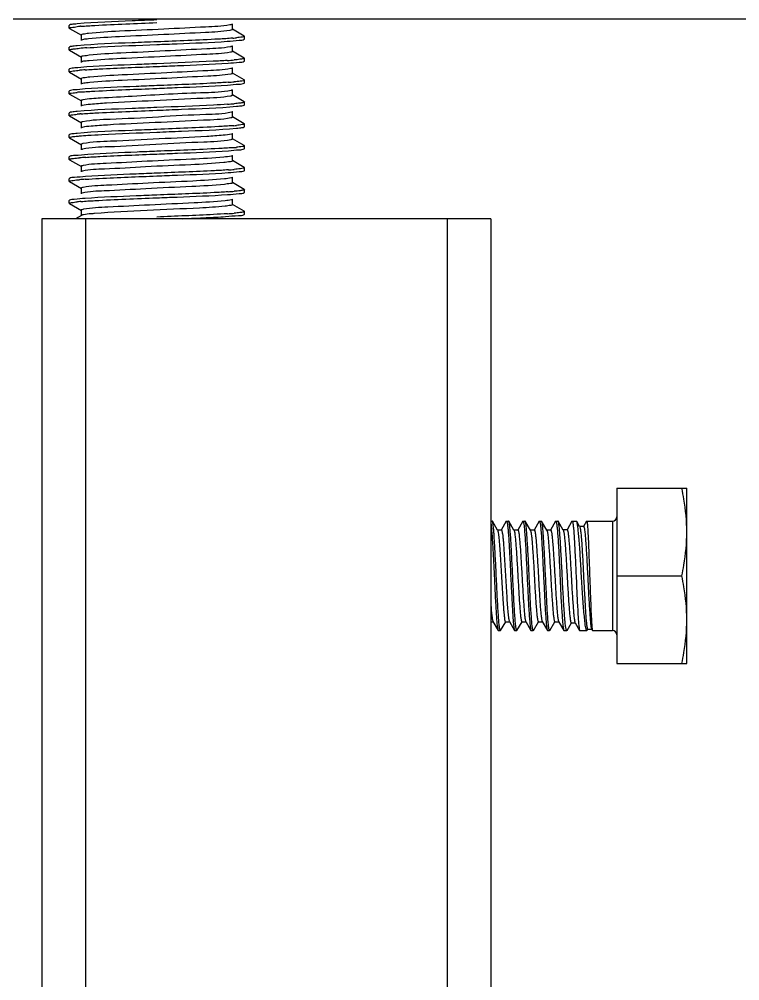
# Model space of a CAD drawing. Extents: x 27938 to 650306, y -92720 to 1524912.
# Drawn here: x 308304 to 309087, y 846918 to 847963 of the extents above; entities that cross this region are included whole.
import ezdxf

# ---------------------------------------------------------------- set-up
doc = ezdxf.new("R2010")
doc.units = 0
doc.header["$LTSCALE"] = 1000
doc.header["$MEASUREMENT"] = 0
doc.layers.add('bz', color=2, linetype='Continuous')

msp = doc.modelspace()

# ---------------------------------------------------------------- linework, layer by layer
at = {"linetype": 'Continuous'}
for p, q in [((308358.4, 847956.8), (308358.1, 847956.5)), ((308358.1, 847953.5), (308358.1, 847956.5)), ((308535.8, 847952), (308535.8, 847958)), ((308358.4, 847953.3), (308358.1, 847953.5)), ((308358.4, 847953.3), (308371.3, 847945.8)), ((308371, 847946.1), (308371, 847940.1)), ((308548.4, 847944.9), (308535.5, 847952.3)), ((308548.4, 847944.9), (308548.6, 847944.6)), ((308548.6, 847941.6), (308548.6, 847944.6)), ((308358.4, 847932.9), (308358.1, 847932.7)), ((308535.8, 847928.2), (308535.8, 847934.2)), ((308548.4, 847941.4), (308548.6, 847941.6)), ((308358.1, 847929.7), (308358.1, 847932.7)), ((308358.4, 847929.5), (308358.1, 847929.7)), ((308358.4, 847929.5), (308371.3, 847922)), ((308548.4, 847921), (308535.5, 847928.5)), ((308371, 847922.3), (308371, 847916.3)), ((308548.4, 847921), (308548.6, 847920.8)), ((308548.4, 847917.5), (308548.6, 847917.8)), ((308548.6, 847917.8), (308548.6, 847920.8)), ((308358.4, 847909.1), (308358.1, 847908.9)), ((308358.1, 847905.9), (308358.1, 847908.9)), ((308358.4, 847905.6), (308358.1, 847905.9)), ((308358.4, 847905.6), (308371.3, 847898.2)), ((308548.4, 847897.2), (308535.5, 847904.7)), ((308535.8, 847904.4), (308535.8, 847910.4)), ((308371, 847898.5), (308371, 847892.5)), ((308548.4, 847897.2), (308548.6, 847897)), ((308548.4, 847893.7), (308548.6, 847894)), ((308548.6, 847894), (308548.6, 847897)), ((308358.4, 847885.3), (308358.1, 847885.1)), ((308358.1, 847882.1), (308358.1, 847885.1)), ((308358.4, 847881.8), (308358.1, 847882.1)), ((308358.4, 847881.8), (308371.3, 847874.3)), ((308548.4, 847873.4), (308535.5, 847880.9)), ((308535.8, 847880.6), (308535.8, 847886.6)), ((308371, 847874.6), (308371, 847868.7)), ((308548.4, 847873.4), (308548.6, 847873.2)), ((308548.4, 847869.9), (308548.6, 847870.2)), ((308548.6, 847870.2), (308548.6, 847873.2)), ((308358.4, 847861.5), (308358.1, 847861.2)), ((308358.1, 847858.3), (308358.1, 847861.2)), ((308535.8, 847856.8), (308535.8, 847862.7)), ((308358.4, 847858), (308358.1, 847858.3)), ((308358.4, 847858), (308371.3, 847850.5)), ((308371, 847850.8), (308371, 847844.9)), ((308534.4, 847856.1), (308533.7, 847855.9)), ((308548.4, 847849.6), (308535.5, 847857.1)), ((308548.4, 847849.6), (308548.6, 847849.3)), ((308548.6, 847846.4), (308548.6, 847849.3)), ((308535.8, 847833), (308535.8, 847838.9)), ((308548.4, 847846.1), (308548.6, 847846.4)), ((308358.4, 847837.7), (308358.1, 847837.4)), ((308358.1, 847834.5), (308358.1, 847837.4)), ((308358.4, 847834.2), (308358.1, 847834.5)), ((308358.4, 847834.2), (308371.3, 847826.7)), ((308534.7, 847832.4), (308533.7, 847832.1)), ((308548.4, 847825.8), (308535.5, 847833.3)), ((308371, 847827), (308371, 847821.1)), ((308548.4, 847825.8), (308548.6, 847825.5)), ((308548.4, 847822.3), (308548.6, 847822.6)), ((308548.6, 847822.6), (308548.6, 847825.5)), ((308358.4, 847813.9), (308358.1, 847813.6)), ((308358.1, 847810.6), (308358.1, 847813.6)), ((308358.4, 847810.4), (308358.1, 847810.6)), ((308358.4, 847810.4), (308371.3, 847802.9)), ((308548.4, 847802), (308535.5, 847809.5)), ((308535.8, 847809.2), (308535.8, 847815.1)), ((308371, 847803.2), (308371, 847797.3)), ((308548.4, 847802), (308548.6, 847801.7)), ((308548.4, 847798.5), (308548.6, 847798.7)), ((308548.6, 847798.7), (308548.6, 847801.7)), ((308358.4, 847790.1), (308358.1, 847789.8)), ((308358.1, 847786.8), (308358.1, 847789.8)), ((308358.4, 847786.6), (308358.1, 847786.8)), ((308358.4, 847786.6), (308371.3, 847779.1)), ((308535.8, 847785.3), (308535.8, 847791.3)), ((308371, 847779.4), (308371, 847773.4)), ((308548.4, 847778.2), (308535.5, 847785.6)), ((308548.4, 847778.2), (308548.6, 847777.9)), ((308548.6, 847774.9), (308548.6, 847777.9)), ((308358.4, 847766.3), (308358.1, 847766)), ((308358.1, 847763), (308358.1, 847766)), ((308535.8, 847761.5), (308535.8, 847767.5)), ((308548.4, 847774.7), (308548.6, 847774.9)), ((308358.4, 847762.8), (308358.1, 847763)), ((308358.4, 847762.8), (308371.3, 847755.3)), ((308371, 847755.6), (308371, 847749.6)), ((308548.4, 847754.4), (308535.5, 847761.8)), ((308328.4, 847746.3), (308328.4, 843781.2)), ((308816.5, 847746.3), (308328.4, 847746.3)), ((308371.3, 847749.9), (308365, 847746.3)), ((308376, 847746.3), (308376, 843781.2)), ((308548.4, 847754.4), (308548.6, 847754.1)), ((308548.4, 847750.9), (308548.6, 847751.1)), ((308548.6, 847751.1), (308548.6, 847754.1)), ((308768.9, 847746.3), (308768.9, 843781.2)), ((308816.5, 847746.3), (308816.5, 843781.2)), ((308953.5, 847453.1), (308953.5, 847262.6)), ((308953.5, 847453.1), (309029.7, 847453.1)), ((309029.7, 847262.6), (309029.7, 847453.1)), ((308816.5, 847417.4), (308818, 847417.4)), ((308823.9, 847407.5), (308818.3, 847417.2)), ((308833.4, 847417.2), (308827.9, 847407.7)), ((308833.4, 847417.2), (308833.6, 847417.4)), ((308833.6, 847417.4), (308835.9, 847417.4)), ((308836.1, 847417.2), (308835.9, 847417.4)), ((308841.7, 847407.5), (308836.1, 847417.2)), ((308851.3, 847417.2), (308845.8, 847407.7)), ((308851.3, 847417.2), (308851.5, 847417.4)), ((308851.5, 847417.4), (308853.7, 847417.4)), ((308854, 847417.2), (308853.7, 847417.4)), ((308859.6, 847407.5), (308854, 847417.2)), ((308869.1, 847417.2), (308863.6, 847407.7)), ((308869.1, 847417.2), (308869.4, 847417.4)), ((308869.4, 847417.4), (308871.6, 847417.4)), ((308871.8, 847417.2), (308871.6, 847417.4)), ((308877.5, 847407.5), (308871.8, 847417.2)), ((308887, 847417.2), (308881.5, 847407.7)), ((308887, 847417.2), (308887.2, 847417.4)), ((308887.2, 847417.4), (308889.5, 847417.4)), ((308889.8, 847417.2), (308889.5, 847417.4)), ((308895.3, 847407.6), (308889.8, 847417.2)), ((308904.8, 847417.2), (308899.4, 847407.8)), ((308904.8, 847417.2), (308905, 847417.4)), ((308905, 847417.4), (308909.6, 847417.4)), ((308909.9, 847417.1), (308909.6, 847417.4)), ((308913.1, 847411.6), (308909.9, 847417.1)), ((308913.2, 847411.4), (308913.1, 847411.6)), ((308917.4, 847411.6), (308913.1, 847411.6)), ((308920.5, 847417.3), (308917.3, 847411.7)), ((308917.3, 847411.7), (308917.3, 847411.6)), ((308920.5, 847417.3), (308920.7, 847417.4)), ((308920.7, 847417.4), (308948.7, 847417.4)), ((308948.7, 847417.4), (308948.7, 847298.3)), ((308828.1, 847407.7), (308823.7, 847407.7)), ((308845.9, 847407.7), (308841.6, 847407.7)), ((308863.8, 847407.7), (308859.5, 847407.7)), ((308881.6, 847407.7), (308877.3, 847407.7)), ((308877.5, 847407.5), (308877.5, 847407.4)), ((308899.5, 847407.8), (308895.2, 847407.8)), ((308953.5, 847357.8), (309024.3, 847357.8)), ((308816.5, 847308), (308819, 847308)), ((308818.8, 847308.2), (308824.5, 847298.5)), ((308827.2, 847298.5), (308832.7, 847308)), ((308832.5, 847308), (308836.8, 847308)), ((308836.7, 847308.2), (308842.3, 847298.5)), ((308845, 847298.5), (308850.5, 847308)), ((308850.4, 847308), (308854.7, 847308)), ((308854.6, 847308.2), (308860.2, 847298.5)), ((308862.9, 847298.5), (308868.4, 847308)), ((308868.2, 847308), (308872.6, 847308)), ((308872.4, 847308.2), (308878.1, 847298.5)), ((308880.8, 847298.5), (308886.2, 847308)), ((308886.1, 847308), (308890.4, 847308)), ((308890.2, 847308.5), (308890.3, 847308.2)), ((308890.3, 847308.2), (308895.9, 847298.5)), ((308899.4, 847298.6), (308904.1, 847306.7)), ((308904, 847306.7), (308908.3, 847306.7)), ((308908.2, 847306.9), (308913.1, 847298.5)), ((308824.5, 847298.5), (308824.7, 847298.3)), ((308824.7, 847298.3), (308827, 847298.3)), ((308827.2, 847298.5), (308827, 847298.3)), ((308842.3, 847298.5), (308842.6, 847298.3)), ((308842.6, 847298.3), (308844.8, 847298.3)), ((308845, 847298.5), (308844.8, 847298.3)), ((308860.2, 847298.5), (308860.4, 847298.3)), ((308860.4, 847298.3), (308862.7, 847298.3)), ((308862.9, 847298.5), (308862.7, 847298.3)), ((308878.1, 847298.5), (308878.3, 847298.3)), ((308878.3, 847298.3), (308880.5, 847298.3)), ((308880.8, 847298.5), (308880.5, 847298.3)), ((308895.9, 847298.5), (308896.2, 847298.3)), ((308896.2, 847298.3), (308899.1, 847298.3)), ((308899.4, 847298.6), (308899.1, 847298.3)), ((308913.1, 847298.5), (308913.3, 847298.3)), ((308913.3, 847298.3), (308921, 847298.3)), ((308921.4, 847298.7), (308921, 847298.3)), ((308921.4, 847298.7), (308922, 847299.7)), ((308921.9, 847299.8), (308926.2, 847299.8)), ((308926.1, 847300), (308927, 847298.4)), ((308927, 847298.4), (308927.1, 847298.3)), ((308927.1, 847298.3), (308948.7, 847298.3)), ((308953.5, 847262.6), (309029.7, 847262.6))]:
    msp.add_line(p, q, dxfattribs=at)
for centre, radius, start, end in [((308389.6, 847715.1), 241.1, 94.7336, 95.4371), ((308396.6, 847631.8), 324.8, 94.5445, 94.756), ((308510.2, 848266.2), 324.6, 274.545, 274.7572), ((308517.2, 848182.2), 240.3, 274.7341, 275.4473), ((308405.2, 847501.8), 431.2, 93.7188, 94.7811), ((308502.3, 848339.6), 422.2, 273.7595, 274.7958), ((308402.7, 847509.5), 399.6, 93.8973, 94.8073), ((308503.4, 848302.1), 408.4, 273.8441, 274.8019), ((308390, 847639.8), 245, 94.7308, 95.3895), ((308396.7, 847559.5), 325.6, 94.5418, 94.7504), ((308502.8, 848286), 416.1, 273.7999, 274.7958), ((308529.9, 847898), 18.7, 281.5137, 282.9167), ((308389.7, 847618.9), 242, 94.7331, 95.4256), ((308396.7, 847536.4), 324.9, 94.5442, 94.7549), ((308510.2, 848170.7), 324.3, 274.5454, 274.7592), ((308517.4, 848085.2), 238.6, 274.7348, 275.469), ((308510.2, 848147.1), 324.6, 274.545, 274.7572), ((308517.2, 848063.1), 240.3, 274.7341, 275.4474), ((308403.4, 847405.8), 408.1, 93.8457, 94.802), ((308504, 848198.3), 399.9, 273.8957, 274.8072), ((308402.7, 847390.2), 399.9, 93.8956, 94.8071), ((308503.4, 848182.8), 408.1, 273.8456, 274.8021), ((308390, 847520.6), 245.1, 94.7307, 95.3884), ((308396.7, 847440.4), 325.6, 94.5417, 94.7503), ((308502.8, 848166.7), 415.9, 273.8012, 274.796), ((308948.7, 847422.1), 4.76, 270, 0), ((308948.7, 847293.6), 4.76, 0, 90)]:
    msp.add_arc(centre, radius, start, end, dxfattribs=at)
for points, knots in [([(308358.1, 847953.5), (308358.1, 847954.3), (308362.6, 847954.3), (308364.6, 847954.9), (308366.8, 847955.2)], [0, 0, 0, 0, 0.263852, 1, 1, 1, 1]), ([(308366.8, 847958.1), (308365.7, 847958), (308362.9, 847957.6), (308359.9, 847957.7), (308358.4, 847956.8)], [0, 0, 0, 0, 0.378905, 1, 1, 1, 1]), ([(308453.4, 847962.5), (308444.5, 847962.1), (308415.6, 847960.9), (308386.7, 847960), (308366.8, 847958.1)], [0, 0, 0, 0, 0.309388, 1, 1, 1, 1]), ([(308370.9, 847955.5), (308376, 847955.9), (308403.4, 847957.6), (308430.9, 847958.6), (308453.4, 847959.5)], [0, 0, 0, 0, 0.183712, 1, 1, 1, 1]), ([(308532.9, 847957), (308524.2, 847955.4), (308500.1, 847954.5), (308460, 847952.3), (308417.5, 847950.4), (308390.2, 847949), (308379, 847947.8)], [0, 0, 0, 0, 0.172398, 0.468214, 0.781513, 1, 1, 1, 1]), ([(308535.5, 847957.7), (308535.2, 847957.5), (308534.3, 847957.3), (308533.5, 847957.1), (308532.9, 847957)], [0, 0, 0, 0, 0.3774, 1, 1, 1, 1]), ([(308379, 847947.8), (308377, 847947.6), (308375.1, 847947), (308371, 847946.8), (308371, 847946.1)], [0, 0, 0, 0, 0.73331, 1, 1, 1, 1]), ([(308532.9, 847951), (308524.2, 847949.5), (308500.1, 847948.5), (308460, 847946.3), (308417.5, 847944.4), (308390.2, 847943), (308379, 847941.8)], [0, 0, 0, 0, 0.172398, 0.468214, 0.781513, 1, 1, 1, 1]), ([(308535.7, 847952), (308535.7, 847951.7), (308534.4, 847951.4), (308533.7, 847951.2), (308532.9, 847951)], [0, 0, 0, 0, 0.285727, 1, 1, 1, 1]), ([(308548.6, 847944.6), (308548.6, 847943.8), (308544.2, 847943.8), (308542.2, 847943.2), (308540, 847943)], [0, 0, 0, 0, 0.263842, 1, 1, 1, 1]), ([(308366.8, 847934.3), (308365.7, 847934.2), (308362.9, 847933.8), (308359.9, 847933.8), (308358.4, 847932.9)], [0, 0, 0, 0, 0.378807, 1, 1, 1, 1]), ([(308453.4, 847938.6), (308444.4, 847938.3), (308415.6, 847937.1), (308386.6, 847936.2), (308366.8, 847934.3)], [0, 0, 0, 0, 0.309518, 1, 1, 1, 1]), ([(308379, 847941.8), (308378.1, 847941.7), (308375.5, 847941.3), (308372.7, 847941.3), (308371.3, 847940.4)], [0, 0, 0, 0, 0.372879, 1, 1, 1, 1]), ([(308377.2, 847932.2), (308382.3, 847932.5), (308407.7, 847933.9), (308433.1, 847934.9), (308453.4, 847935.7)], [0, 0, 0, 0, 0.199269, 1, 1, 1, 1]), ([(308533.4, 847933.3), (308524.9, 847931.6), (308501.2, 847930.8), (308461.5, 847928.5), (308418.8, 847926.6), (308391.2, 847925.2), (308379.8, 847924)], [0, 0, 0, 0, 0.167291, 0.461164, 0.776399, 1, 1, 1, 1]), ([(308535.9, 847942.6), (308530.8, 847942.2), (308503.4, 847940.5), (308475.8, 847939.5), (308453.4, 847938.6)], [0, 0, 0, 0, 0.183696, 1, 1, 1, 1]), ([(308453.4, 847935.7), (308460.7, 847936), (308486.3, 847937), (308511.8, 847938), (308530, 847939.2)], [0, 0, 0, 0, 0.287582, 1, 1, 1, 1]), ([(308530, 847939.2), (308534.2, 847939.5), (308540.2, 847940.3), (308546.8, 847940.4), (308548.4, 847941.4)], [0, 0, 0, 0, 0.691032, 1, 1, 1, 1]), ([(308535.5, 847933.9), (308535.2, 847933.7), (308534.5, 847933.5), (308533.8, 847933.3), (308533.4, 847933.3)], [0, 0, 0, 0, 0.384879, 1, 1, 1, 1]), ([(308358.1, 847929.7), (308358.1, 847930.2), (308360.8, 847930.5), (308362.1, 847930.8), (308363.5, 847931)], [0, 0, 0, 0, 0.269511, 1, 1, 1, 1]), ([(308379.8, 847924), (308377.6, 847923.8), (308375.5, 847923.2), (308371, 847923.1), (308371, 847922.3)], [0, 0, 0, 0, 0.734244, 1, 1, 1, 1]), ([(308533.4, 847927.3), (308524.9, 847925.7), (308501.2, 847924.8), (308461.5, 847922.5), (308418.8, 847920.7), (308391.2, 847919.2), (308379.8, 847918.1)], [0, 0, 0, 0, 0.167291, 0.461164, 0.776399, 1, 1, 1, 1]), ([(308535.7, 847928.2), (308535.7, 847928), (308534.7, 847927.6), (308534, 847927.4), (308533.4, 847927.3)], [0, 0, 0, 0, 0.290239, 1, 1, 1, 1]), ([(308379.8, 847918.1), (308378.7, 847918), (308375.9, 847917.6), (308372.8, 847917.5), (308371.3, 847916.6)], [0, 0, 0, 0, 0.374868, 1, 1, 1, 1]), ([(308453.4, 847914.8), (308446.1, 847914.5), (308420.7, 847913.5), (308395.3, 847912.5), (308377.2, 847911.3)], [0, 0, 0, 0, 0.286943, 1, 1, 1, 1]), ([(308530, 847918.4), (308524.9, 847918), (308499.4, 847916.6), (308473.9, 847915.6), (308453.4, 847914.8)], [0, 0, 0, 0, 0.198417, 1, 1, 1, 1]), ([(308453.4, 847911.9), (308460.8, 847912.1), (308486.6, 847913.2), (308512.4, 847914.2), (308530.8, 847915.4)], [0, 0, 0, 0, 0.288852, 1, 1, 1, 1]), ([(308530.8, 847915.4), (308534.8, 847915.7), (308540.6, 847916.5), (308546.8, 847916.6), (308548.4, 847917.5)], [0, 0, 0, 0, 0.690302, 1, 1, 1, 1]), ([(308548.6, 847920.8), (308548.6, 847920.3), (308546.2, 847920.1), (308545, 847919.7), (308543.7, 847919.6)], [0, 0, 0, 0, 0.270664, 1, 1, 1, 1]), ([(308358.1, 847905.9), (308358.1, 847906.3), (308360.3, 847906.6), (308361.4, 847906.9), (308362.5, 847907.1)], [0, 0, 0, 0, 0.27234, 1, 1, 1, 1]), ([(308377.2, 847911.3), (308372.8, 847911), (308366.7, 847910.2), (308360.1, 847910.1), (308358.4, 847909.1)], [0, 0, 0, 0, 0.691422, 1, 1, 1, 1]), ([(308375.5, 847908.2), (308380.6, 847908.6), (308406.6, 847910), (308432.5, 847911), (308453.4, 847911.9)], [0, 0, 0, 0, 0.195623, 1, 1, 1, 1]), ([(308533.7, 847909.5), (308525.6, 847907.8), (308502.2, 847907.1), (308462.9, 847904.7), (308420.1, 847902.9), (308392.2, 847901.4), (308380.5, 847900.3)], [0, 0, 0, 0, 0.162162, 0.454084, 0.771262, 1, 1, 1, 1]), ([(308533.7, 847903.6), (308525.6, 847901.9), (308502.2, 847901.1), (308462.9, 847898.7), (308420.1, 847896.9), (308392.2, 847895.5), (308380.5, 847894.3)], [0, 0, 0, 0, 0.162162, 0.454084, 0.771262, 1, 1, 1, 1]), ([(308535.5, 847910.1), (308535.3, 847909.9), (308534.7, 847909.7), (308534.1, 847909.6), (308533.7, 847909.5)], [0, 0, 0, 0, 0.393314, 1, 1, 1, 1]), ([(308535.7, 847904.4), (308535.7, 847904.2), (308534.9, 847903.8), (308534.2, 847903.7), (308533.7, 847903.6)], [0, 0, 0, 0, 0.295741, 1, 1, 1, 1]), ([(308380.5, 847900.3), (308378.1, 847900.1), (308375.9, 847899.3), (308371, 847899.3), (308371, 847898.5)], [0, 0, 0, 0, 0.734831, 1, 1, 1, 1]), ([(308380.5, 847894.3), (308379.3, 847894.2), (308376.3, 847893.8), (308373, 847893.8), (308371.3, 847892.8)], [0, 0, 0, 0, 0.376612, 1, 1, 1, 1]), ([(308530.8, 847894.6), (308525.7, 847894.3), (308499.9, 847892.8), (308474.1, 847891.8), (308453.4, 847891)], [0, 0, 0, 0, 0.19668, 1, 1, 1, 1]), ([(308453.4, 847888), (308460.8, 847888.3), (308486.4, 847889.4), (308512.1, 847890.4), (308530.3, 847891.6)], [0, 0, 0, 0, 0.288191, 1, 1, 1, 1]), ([(308530.3, 847891.6), (308534.5, 847891.9), (308540.4, 847892.7), (308546.8, 847892.8), (308548.4, 847893.7)], [0, 0, 0, 0, 0.69071, 1, 1, 1, 1]), ([(308548.6, 847897), (308548.6, 847896.5), (308546.3, 847896.2), (308545.2, 847895.9), (308544, 847895.8)], [0, 0, 0, 0, 0.271439, 1, 1, 1, 1]), ([(308358.1, 847882.1), (308358.1, 847882.9), (308362.7, 847882.8), (308364.7, 847883.5), (308366.9, 847883.7)], [0, 0, 0, 0, 0.263692, 1, 1, 1, 1]), ([(308375.5, 847887.4), (308371.6, 847887.1), (308366, 847886.3), (308359.9, 847886.2), (308358.4, 847885.3)], [0, 0, 0, 0, 0.689821, 1, 1, 1, 1]), ([(308370.9, 847884.1), (308376, 847884.5), (308403.4, 847886.1), (308430.9, 847887.1), (308453.4, 847888)], [0, 0, 0, 0, 0.18376, 1, 1, 1, 1]), ([(308534.1, 847885.8), (308524.9, 847883.7), (308488.7, 847883), (308441.5, 847880.2), (308397.3, 847877.6), (308379.3, 847876.8), (308373, 847875.5)], [0, 0, 0, 0, 0.176039, 0.666697, 0.881547, 1, 1, 1, 1]), ([(308453.4, 847891), (308445.9, 847890.7), (308419.9, 847889.7), (308394, 847888.7), (308375.5, 847887.4)], [0, 0, 0, 0, 0.289631, 1, 1, 1, 1]), ([(308535.5, 847886.2), (308535.3, 847886.1), (308534.9, 847886), (308534.4, 847885.9), (308534.1, 847885.8)], [0, 0, 0, 0, 0.40288, 1, 1, 1, 1]), ([(308535.7, 847880.6), (308535.7, 847880.4), (308535, 847880.1), (308534.5, 847879.9), (308534.1, 847879.8)], [0, 0, 0, 0, 0.302509, 1, 1, 1, 1]), ([(308373, 847875.5), (308372.5, 847875.4), (308371.9, 847875.2), (308371, 847874.9), (308371, 847874.6)], [0, 0, 0, 0, 0.704901, 1, 1, 1, 1]), ([(308533.6, 847879.7), (308523.8, 847877.7), (308495.8, 847877.1), (308451, 847874.3), (308410.1, 847872.9), (308384, 847870.8), (308375, 847870.2), (308372, 847869.3)], [0, 0, 0, 0, 0.186624, 0.514349, 0.833932, 0.943063, 1, 1, 1, 1]), ([(308530.3, 847870.8), (308525.3, 847870.4), (308499.6, 847869), (308474, 847868), (308453.4, 847867.2)], [0, 0, 0, 0, 0.197576, 1, 1, 1, 1]), ([(308548.6, 847873.2), (308548.6, 847872.7), (308546.2, 847872.4), (308545, 847872.1), (308543.8, 847871.9)], [0, 0, 0, 0, 0.270675, 1, 1, 1, 1]), ([(308358.1, 847858.3), (308358.1, 847859.1), (308362.6, 847859), (308364.6, 847859.7), (308366.8, 847859.9)], [0, 0, 0, 0, 0.263792, 1, 1, 1, 1]), ([(308366.9, 847862.9), (308365.8, 847862.8), (308363, 847862.4), (308359.9, 847862.4), (308358.4, 847861.5)], [0, 0, 0, 0, 0.379214, 1, 1, 1, 1]), ([(308453.4, 847867.2), (308444.5, 847866.8), (308415.7, 847865.6), (308386.8, 847864.8), (308366.9, 847862.9)], [0, 0, 0, 0, 0.30899, 1, 1, 1, 1]), ([(308370.9, 847860.3), (308376, 847860.7), (308403.4, 847862.3), (308430.9, 847863.3), (308453.4, 847864.2)], [0, 0, 0, 0, 0.183719, 1, 1, 1, 1]), ([(308372, 847869.3), (308371.9, 847869.2), (308371.6, 847869.2), (308371.4, 847869.1), (308371.3, 847869)], [0, 0, 0, 0, 0.570679, 1, 1, 1, 1]), ([(308534.4, 847862.1), (308525.4, 847859.8), (308498.6, 847859.6), (308454.9, 847856.8), (308410.3, 847854.3), (308382.8, 847853.7), (308373.1, 847851.7)], [0, 0, 0, 0, 0.171627, 0.491604, 0.816321, 1, 1, 1, 1]), ([(308453.4, 847864.2), (308462.4, 847864.6), (308491.3, 847865.8), (308520.2, 847866.7), (308540.1, 847868.6)], [0, 0, 0, 0, 0.309889, 1, 1, 1, 1]), ([(308535.5, 847862.4), (308535.4, 847862.4), (308535, 847862.2), (308534.6, 847862.1), (308534.4, 847862.1)], [0, 0, 0, 0, 0.413783, 1, 1, 1, 1]), ([(308540.1, 847868.6), (308541.2, 847868.7), (308543.9, 847869.1), (308546.9, 847869), (308548.4, 847869.9)], [0, 0, 0, 0, 0.378508, 1, 1, 1, 1]), ([(308373.1, 847851.7), (308372.5, 847851.6), (308371.9, 847851.4), (308371, 847851.1), (308371, 847850.8)], [0, 0, 0, 0, 0.705268, 1, 1, 1, 1]), ([(308533.7, 847855.9), (308524, 847853.9), (308496.3, 847853.3), (308451.8, 847850.5), (308411, 847849.1), (308384.7, 847847.1), (308375.4, 847846.4), (308372.3, 847845.5)], [0, 0, 0, 0, 0.184168, 0.509408, 0.829314, 0.94023, 1, 1, 1, 1]), ([(308535.7, 847856.8), (308535.7, 847856.6), (308535.2, 847856.3), (308534.7, 847856.2), (308534.4, 847856.1)], [0, 0, 0, 0, 0.310906, 1, 1, 1, 1]), ([(308548.6, 847849.3), (308548.6, 847848.6), (308544.2, 847848.6), (308542.3, 847847.9), (308540.1, 847847.7)], [0, 0, 0, 0, 0.263922, 1, 1, 1, 1]), ([(308366.8, 847839.1), (308365.7, 847839), (308362.9, 847838.6), (308359.9, 847838.6), (308358.4, 847837.7)], [0, 0, 0, 0, 0.378914, 1, 1, 1, 1]), ([(308453.4, 847843.4), (308444.5, 847843), (308415.6, 847841.8), (308386.7, 847841), (308366.8, 847839.1)], [0, 0, 0, 0, 0.309377, 1, 1, 1, 1]), ([(308372.3, 847845.5), (308372.1, 847845.5), (308371.8, 847845.4), (308371.4, 847845.3), (308371.3, 847845.2)], [0, 0, 0, 0, 0.583561, 1, 1, 1, 1]), ([(308378.3, 847837), (308383.3, 847837.3), (308408.4, 847838.7), (308433.4, 847839.6), (308453.4, 847840.4)], [0, 0, 0, 0, 0.201476, 1, 1, 1, 1]), ([(308535.9, 847847.4), (308530.8, 847847), (308503.4, 847845.3), (308475.8, 847844.3), (308453.4, 847843.4)], [0, 0, 0, 0, 0.183681, 1, 1, 1, 1]), ([(308453.4, 847840.4), (308462.3, 847840.8), (308491.2, 847842), (308520.2, 847842.8), (308540, 847844.7)], [0, 0, 0, 0, 0.309644, 1, 1, 1, 1]), ([(308540, 847844.7), (308541.1, 847844.8), (308543.9, 847845.2), (308546.9, 847845.2), (308548.4, 847846.1)], [0, 0, 0, 0, 0.378702, 1, 1, 1, 1]), ([(308358.1, 847834.5), (308358.1, 847835), (308361.3, 847835.2), (308362.8, 847835.7), (308364.3, 847835.8)], [0, 0, 0, 0, 0.267181, 1, 1, 1, 1]), ([(308533.7, 847832.1), (308524.2, 847830.1), (308496.8, 847829.5), (308452.5, 847827), (308408.7, 847824.3), (308381.8, 847824), (308372.6, 847821.8)], [0, 0, 0, 0, 0.182036, 0.504841, 0.824917, 1, 1, 1, 1]), ([(308534.7, 847838.3), (308531.7, 847837.5), (308522.6, 847836.8), (308496.5, 847834.7), (308455.6, 847833.3), (308410.8, 847830.5), (308383, 847829.9), (308373.1, 847827.9)], [0, 0, 0, 0, 0.05757, 0.167104, 0.486771, 0.813942, 1, 1, 1, 1]), ([(308535.5, 847838.6), (308535.4, 847838.6), (308535.1, 847838.4), (308534.8, 847838.4), (308534.7, 847838.3)], [0, 0, 0, 0, 0.426274, 1, 1, 1, 1]), ([(308535.7, 847833), (308535.7, 847832.8), (308535.3, 847832.5), (308535, 847832.4), (308534.7, 847832.4)], [0, 0, 0, 0, 0.3214, 1, 1, 1, 1]), ([(308373.1, 847827.9), (308372.6, 847827.8), (308372, 847827.6), (308371, 847827.2), (308371, 847827)], [0, 0, 0, 0, 0.706045, 1, 1, 1, 1]), ([(308372.6, 847821.8), (308372.3, 847821.7), (308371.9, 847821.6), (308371.5, 847821.5), (308371.3, 847821.4)], [0, 0, 0, 0, 0.594844, 1, 1, 1, 1]), ([(308453.4, 847819.6), (308446.2, 847819.3), (308421.2, 847818.3), (308396.2, 847817.3), (308378.3, 847816.1)], [0, 0, 0, 0, 0.285303, 1, 1, 1, 1]), ([(308535.9, 847823.5), (308530.8, 847823.1), (308503.4, 847821.5), (308475.8, 847820.5), (308453.4, 847819.6)], [0, 0, 0, 0, 0.183696, 1, 1, 1, 1]), ([(308453.4, 847816.6), (308460.9, 847816.9), (308486.9, 847818), (308512.8, 847819), (308531.2, 847820.2)], [0, 0, 0, 0, 0.289612, 1, 1, 1, 1]), ([(308531.2, 847820.2), (308535.2, 847820.5), (308540.8, 847821.3), (308546.9, 847821.4), (308548.4, 847822.3)], [0, 0, 0, 0, 0.68982, 1, 1, 1, 1]), ([(308548.6, 847825.5), (308548.6, 847824.8), (308544.2, 847824.8), (308542.2, 847824.1), (308540, 847823.9)], [0, 0, 0, 0, 0.263843, 1, 1, 1, 1]), ([(308358.1, 847810.6), (308358.1, 847811.1), (308360.4, 847811.4), (308361.6, 847811.7), (308362.8, 847811.8)], [0, 0, 0, 0, 0.271461, 1, 1, 1, 1]), ([(308378.3, 847816.1), (308373.7, 847815.8), (308367.2, 847814.9), (308360.1, 847814.9), (308358.4, 847813.9)], [0, 0, 0, 0, 0.692393, 1, 1, 1, 1]), ([(308526.1, 847813.3), (308514.5, 847812.1), (308486.7, 847810.7), (308444, 847808.9), (308404.8, 847806.5), (308381.4, 847805.7), (308373.2, 847804.1)], [0, 0, 0, 0, 0.228646, 0.544797, 0.836336, 1, 1, 1, 1]), ([(308376, 847813), (308381.1, 847813.4), (308406.9, 847814.8), (308432.7, 847815.8), (308453.4, 847816.6)], [0, 0, 0, 0, 0.196648, 1, 1, 1, 1]), ([(308535.5, 847814.8), (308535.2, 847814.6), (308532, 847813.8), (308528.9, 847813.5), (308526.1, 847813.3)], [0, 0, 0, 0, 0.122061, 1, 1, 1, 1]), ([(308535.7, 847809.2), (308535.8, 847808.3), (308530.8, 847808.3), (308528.5, 847807.5), (308526.1, 847807.3)], [0, 0, 0, 0, 0.265035, 1, 1, 1, 1]), ([(308373.2, 847804.1), (308372.7, 847804), (308372, 847803.8), (308371, 847803.4), (308371, 847803.2)], [0, 0, 0, 0, 0.707033, 1, 1, 1, 1]), ([(308372.5, 847798), (308372.3, 847797.9), (308371.9, 847797.8), (308371.4, 847797.6), (308371.3, 847797.6)], [0, 0, 0, 0, 0.592052, 1, 1, 1, 1]), ([(308526.1, 847807.3), (308514.2, 847806.1), (308485.9, 847804.7), (308442.7, 847802.9), (308403.5, 847800.3), (308380.3, 847799.9), (308372.5, 847798)], [0, 0, 0, 0, 0.232215, 0.552573, 0.843952, 1, 1, 1, 1]), ([(308531.2, 847799.4), (308526.1, 847799), (308500.2, 847797.6), (308474.3, 847796.6), (308453.4, 847795.8)], [0, 0, 0, 0, 0.195653, 1, 1, 1, 1]), ([(308530.8, 847796.4), (308534.9, 847796.7), (308540.6, 847797.5), (308546.8, 847797.6), (308548.4, 847798.5)], [0, 0, 0, 0, 0.690288, 1, 1, 1, 1]), ([(308548.6, 847801.7), (308548.6, 847801.3), (308546.5, 847801), (308545.3, 847800.7), (308544.2, 847800.6)], [0, 0, 0, 0, 0.272315, 1, 1, 1, 1]), ([(308358.1, 847786.8), (308358.1, 847787.3), (308360.3, 847787.5), (308361.4, 847787.8), (308362.5, 847788)], [0, 0, 0, 0, 0.272311, 1, 1, 1, 1]), ([(308376, 847792.2), (308371.9, 847791.9), (308366.2, 847791.1), (308360, 847791), (308358.4, 847790.1)], [0, 0, 0, 0, 0.690302, 1, 1, 1, 1]), ([(308526.9, 847789.5), (308515.4, 847788.4), (308487.7, 847786.9), (308445, 847785.1), (308405.4, 847782.8), (308381.7, 847781.9), (308373.3, 847780.3)], [0, 0, 0, 0, 0.224737, 0.540402, 0.833844, 1, 1, 1, 1]), ([(308375.6, 847789.2), (308380.6, 847789.5), (308406.6, 847791), (308432.5, 847792), (308453.4, 847792.8)], [0, 0, 0, 0, 0.195657, 1, 1, 1, 1]), ([(308453.4, 847795.8), (308445.9, 847795.5), (308420.1, 847794.4), (308394.3, 847793.4), (308376, 847792.2)], [0, 0, 0, 0, 0.288872, 1, 1, 1, 1]), ([(308453.4, 847792.8), (308460.8, 847793.1), (308486.6, 847794.1), (308512.4, 847795.1), (308530.8, 847796.4)], [0, 0, 0, 0, 0.288875, 1, 1, 1, 1]), ([(308535.5, 847791), (308535.2, 847790.8), (308532.3, 847790), (308529.4, 847789.8), (308526.9, 847789.5)], [0, 0, 0, 0, 0.124156, 1, 1, 1, 1]), ([(308373.3, 847780.3), (308372.7, 847780.2), (308372.1, 847780), (308371, 847779.6), (308371, 847779.4)], [0, 0, 0, 0, 0.708636, 1, 1, 1, 1]), ([(308526.9, 847783.6), (308515, 847782.4), (308486.6, 847780.9), (308442.9, 847779.2), (308403.4, 847776.4), (308380, 847776.1), (308372.3, 847774.1)], [0, 0, 0, 0, 0.230178, 0.552364, 0.845602, 1, 1, 1, 1]), ([(308535.7, 847785.3), (308535.8, 847784.5), (308531.2, 847784.5), (308529.1, 847783.8), (308526.9, 847783.6)], [0, 0, 0, 0, 0.265691, 1, 1, 1, 1]), ([(308548.6, 847777.9), (308548.6, 847777.5), (308546.3, 847777.2), (308545.2, 847776.9), (308544, 847776.7)], [0, 0, 0, 0, 0.271465, 1, 1, 1, 1]), ([(308375.6, 847768.3), (308371.6, 847768.1), (308366, 847767.3), (308359.9, 847767.2), (308358.4, 847766.3)], [0, 0, 0, 0, 0.689837, 1, 1, 1, 1]), ([(308370.9, 847765), (308376, 847765.4), (308403.4, 847767.1), (308430.9, 847768.1), (308453.4, 847769)], [0, 0, 0, 0, 0.183761, 1, 1, 1, 1]), ([(308372.3, 847774.1), (308372.1, 847774.1), (308371.8, 847774), (308371.4, 847773.8), (308371.3, 847773.7)], [0, 0, 0, 0, 0.58403, 1, 1, 1, 1]), ([(308527.6, 847765.8), (308516.4, 847764.6), (308489, 847763.2), (308446.4, 847761.3), (308406.5, 847759.1), (308382.4, 847758.1), (308373.7, 847756.6)], [0, 0, 0, 0, 0.219618, 0.533346, 0.828732, 1, 1, 1, 1]), ([(308453.4, 847772), (308445.9, 847771.7), (308419.9, 847770.6), (308394, 847769.6), (308375.6, 847768.3)], [0, 0, 0, 0, 0.289606, 1, 1, 1, 1]), ([(308530.8, 847775.5), (308525.7, 847775.2), (308499.9, 847773.7), (308474.1, 847772.8), (308453.4, 847772)], [0, 0, 0, 0, 0.196649, 1, 1, 1, 1]), ([(308453.4, 847769), (308460.8, 847769.3), (308486.4, 847770.3), (308512.1, 847771.3), (308530.4, 847772.5)], [0, 0, 0, 0, 0.288211, 1, 1, 1, 1]), ([(308535.5, 847767.2), (308535.2, 847767), (308532.6, 847766.3), (308529.9, 847766), (308527.6, 847765.8)], [0, 0, 0, 0, 0.126422, 1, 1, 1, 1]), ([(308530.4, 847772.5), (308534.5, 847772.8), (308540.4, 847773.6), (308546.8, 847773.7), (308548.4, 847774.7)], [0, 0, 0, 0, 0.690698, 1, 1, 1, 1]), ([(308358.1, 847763), (308358.1, 847763.8), (308362.7, 847763.8), (308364.7, 847764.5), (308366.9, 847764.7)], [0, 0, 0, 0, 0.263689, 1, 1, 1, 1]), ([(308373.7, 847756.6), (308373.1, 847756.4), (308372.3, 847756.3), (308371, 847755.9), (308371, 847755.6)], [0, 0, 0, 0, 0.713347, 1, 1, 1, 1]), ([(308527.6, 847759.8), (308518.4, 847758.9), (308471.1, 847756.1), (308423.7, 847755), (308385.7, 847751.9)], [0, 0, 0, 0, 0.195307, 1, 1, 1, 1]), ([(308535.7, 847761.5), (308535.8, 847760.8), (308531.6, 847760.7), (308529.6, 847760), (308527.6, 847759.8)], [0, 0, 0, 0, 0.266491, 1, 1, 1, 1]), ([(308372.2, 847750.3), (308372, 847750.2), (308371.7, 847750.1), (308371.4, 847750), (308371.3, 847749.9)], [0, 0, 0, 0, 0.576749, 1, 1, 1, 1]), ([(308373.7, 847750.6), (308373.4, 847750.5), (308372.9, 847750.4), (308372.4, 847750.3), (308372.2, 847750.3)], [0, 0, 0, 0, 0.550321, 1, 1, 1, 1]), ([(308385.7, 847751.9), (308384.4, 847751.8), (308380.4, 847751.5), (308376.4, 847751.1), (308373.7, 847750.6)], [0, 0, 0, 0, 0.319148, 1, 1, 1, 1]), ([(308530.4, 847751.7), (308525.3, 847751.4), (308499.7, 847749.9), (308474, 847749), (308453.4, 847748.1)], [0, 0, 0, 0, 0.197548, 1, 1, 1, 1]), ([(308481.5, 847746.3), (308490, 847746.7), (308505.5, 847747.4), (308525.9, 847748.2), (308539.4, 847749.8), (308546.6, 847749.8), (308548.4, 847750.9)], [0, 0, 0, 0, 0.383058, 0.694328, 0.906069, 1, 1, 1, 1]), ([(308548.6, 847754.1), (308548.6, 847753.6), (308546.2, 847753.4), (308545, 847753), (308543.8, 847752.9)], [0, 0, 0, 0, 0.270698, 1, 1, 1, 1]), ([(309029.7, 847405.5), (309029.7, 847417.5), (309028.1, 847433.5), (309025.1, 847449.2), (309024.3, 847453.1)], [0, 0, 0, 0, 0.749211, 1, 1, 1, 1]), ([(308816.5, 847415.3), (308817, 847412.7), (308817.6, 847405.6), (308818.5, 847392.8), (308819.4, 847376.3), (308819.9, 847364.2), (308820.3, 847357.8)], [0, 0, 0, 0, 0.140047, 0.370694, 0.667791, 1, 1, 1, 1]), ([(308818.3, 847417.2), (308818.2, 847417.2), (308818.2, 847417.3), (308818.1, 847417.4), (308818, 847417.4)], [0, 0, 0, 0, 0.33644, 1, 1, 1, 1]), ([(308821.2, 847384), (308821, 847388.3), (308820.6, 847394.4), (308820.1, 847402), (308819.8, 847406.7), (308819.4, 847410.6), (308819.1, 847413.7), (308818.7, 847415.7), (308818.5, 847416.8), (308818.3, 847417.2)], [0, 0, 0, 0, 0.384278, 0.548795, 0.691198, 0.809122, 0.900672, 0.964483, 1, 1, 1, 1]), ([(308833.6, 847417.4), (308833.7, 847417.4), (308833.9, 847417.2), (308834.2, 847416.4), (308834.5, 847414.7), (308834.9, 847411.9), (308835.3, 847408), (308835.7, 847403.2), (308836.1, 847397.5), (308836.4, 847391), (308836.7, 847386.4), (308836.8, 847384)], [0, 0, 0, 0, 0.007293, 0.021459, 0.073997, 0.159035, 0.275243, 0.420481, 0.591942, 0.786408, 1, 1, 1, 1]), ([(308840.3, 847357.8), (308840, 847365.1), (308839.5, 847375.6), (308838.8, 847389), (308838.3, 847397.7), (308837.8, 847405), (308837.3, 847410.7), (308836.8, 847414.4), (308836.4, 847416.3), (308836.2, 847417), (308836.1, 847417.2)], [0, 0, 0, 0, 0.363934, 0.530187, 0.678191, 0.802879, 0.899992, 0.966292, 0.987243, 1, 1, 1, 1]), ([(308851.5, 847417.4), (308851.6, 847417.4), (308851.9, 847416.9), (308852.1, 847416.1), (308852.4, 847414.6), (308852.7, 847412.7), (308852.9, 847410.2), (308853.3, 847405.9), (308853.8, 847399.4), (308854.3, 847390.5), (308854.9, 847380.3), (308855.4, 847369.3), (308855.8, 847361.7), (308856, 847357.8)], [0, 0, 0, 0, 0.006687, 0.021748, 0.045922, 0.079138, 0.121135, 0.17154, 0.295605, 0.446631, 0.618866, 0.805704, 1, 1, 1, 1]), ([(308858.2, 847357.8), (308857.9, 847365.1), (308857.4, 847375.6), (308856.7, 847389), (308856.1, 847397.7), (308855.6, 847405), (308855.1, 847410.7), (308854.7, 847414.4), (308854.3, 847416.3), (308854.1, 847417), (308854, 847417.2)], [0, 0, 0, 0, 0.363936, 0.530191, 0.678194, 0.802878, 0.899991, 0.966291, 0.987243, 1, 1, 1, 1]), ([(308869.4, 847417.4), (308869.5, 847417.4), (308869.8, 847416.9), (308870, 847416.1), (308870.3, 847414.6), (308870.5, 847412.7), (308870.8, 847410.2), (308871.2, 847405.9), (308871.7, 847399.4), (308872.2, 847390.5), (308872.7, 847380.3), (308873.3, 847369.3), (308873.6, 847361.7), (308873.8, 847357.8)], [0, 0, 0, 0, 0.006686, 0.021748, 0.045922, 0.079137, 0.121134, 0.171539, 0.2956, 0.446625, 0.618862, 0.805702, 1, 1, 1, 1]), ([(308876.1, 847357.8), (308875.7, 847365.1), (308875.2, 847375.6), (308874.5, 847389), (308874, 847397.7), (308873.5, 847405), (308873, 847410.7), (308872.6, 847414.4), (308872.2, 847416.3), (308872, 847417), (308871.8, 847417.2)], [0, 0, 0, 0, 0.363938, 0.530193, 0.678196, 0.802878, 0.89999, 0.96629, 0.987243, 1, 1, 1, 1]), ([(308887.2, 847417.4), (308887.4, 847417.4), (308887.6, 847416.9), (308887.8, 847416.1), (308888.1, 847414.6), (308888.4, 847412.7), (308888.6, 847410.2), (308889, 847405.9), (308889.5, 847399.4), (308890.1, 847390.5), (308890.6, 847380.3), (308891.1, 847369.3), (308891.5, 847361.7), (308891.7, 847357.8)], [0, 0, 0, 0, 0.006686, 0.021748, 0.045923, 0.079138, 0.121135, 0.171539, 0.295599, 0.446623, 0.618861, 0.805701, 1, 1, 1, 1]), ([(308894.2, 847357.8), (308893.9, 847365), (308893.3, 847375.5), (308892.6, 847389), (308892, 847397.6), (308891.5, 847405), (308891, 847410.7), (308890.5, 847414.3), (308890.1, 847416.3), (308889.9, 847416.9), (308889.8, 847417.2)], [0, 0, 0, 0, 0.36329, 0.529314, 0.6772, 0.8019, 0.899174, 0.965796, 0.986969, 1, 1, 1, 1]), ([(308905, 847417.4), (308905.2, 847417.4), (308905.4, 847416.9), (308905.6, 847416.1), (308905.9, 847414.6), (308906.1, 847412.7), (308906.4, 847410.2), (308906.8, 847405.9), (308907.2, 847399.4), (308907.7, 847390.5), (308908.2, 847380.3), (308908.7, 847369.3), (308909.1, 847361.7), (308909.3, 847357.8)], [0, 0, 0, 0, 0.006577, 0.021598, 0.045743, 0.078947, 0.120936, 0.171341, 0.295421, 0.446481, 0.618759, 0.805647, 1, 1, 1, 1]), ([(308915.1, 847357.8), (308914.7, 847365), (308914.1, 847375.4), (308913.2, 847388.7), (308912.6, 847397.3), (308911.9, 847404.6), (308911.3, 847410.4), (308910.8, 847414.1), (308910.3, 847416.1), (308910.1, 847416.8), (308909.9, 847417.1)], [0, 0, 0, 0, 0.359931, 0.524763, 0.672002, 0.796741, 0.894844, 0.963163, 0.985535, 1, 1, 1, 1]), ([(308913.2, 847411.4), (308913.3, 847411.2), (308913.5, 847410.5), (308914, 847408.5), (308914.4, 847404.8), (308915, 847399), (308915.5, 847391.6), (308916, 847382.9), (308916.6, 847373.2), (308917.1, 847362.9), (308917.6, 847352.4), (308918.2, 847342), (308918.7, 847332.1), (308919.2, 847323.1), (308919.7, 847315.3), (308920.2, 847309), (308920.7, 847304.6), (308921.1, 847302.1), (308921.3, 847300.9), (308921.5, 847300.2), (308921.8, 847299.8), (308921.9, 847299.8)], [0, 0, 0, 0, 0.007107, 0.018639, 0.0548, 0.107312, 0.174177, 0.252841, 0.34033, 0.433375, 0.528546, 0.622381, 0.711512, 0.792794, 0.863403, 0.920942, 0.963521, 0.978774, 0.989867, 0.996808, 1, 1, 1, 1]), ([(308917.4, 847411.6), (308917.5, 847411.6), (308917.8, 847411.2), (308918, 847410.5), (308918.3, 847409.1), (308918.7, 847406.4), (308919.2, 847401.9), (308919.7, 847395.2), (308920.2, 847387.1), (308920.8, 847377.8), (308921.3, 847367.7), (308921.9, 847357.2), (308922.4, 847346.7), (308922.9, 847336.6), (308923.4, 847327.1), (308924, 847318.7), (308924.5, 847311.7), (308925, 847306.2), (308925.4, 847302.7), (308925.8, 847300.8), (308926, 847300.2), (308926.1, 847300)], [0, 0, 0, 0, 0.00344, 0.010899, 0.022787, 0.039077, 0.08427, 0.144807, 0.218371, 0.302169, 0.393053, 0.48765, 0.582499, 0.674175, 0.759417, 0.835242, 0.899047, 0.9487, 0.982621, 0.993382, 1, 1, 1, 1]), ([(308920.7, 847417.4), (308920.8, 847417.4), (308921, 847416.9), (308921.2, 847416.1), (308921.4, 847414.6), (308921.6, 847412.7), (308921.8, 847410.2), (308922.1, 847405.9), (308922.4, 847399.4), (308922.8, 847390.5), (308923.2, 847380.3), (308923.6, 847369.3), (308923.9, 847361.7), (308924, 847357.8)], [0, 0, 0, 0, 0.006021, 0.020821, 0.044863, 0.078011, 0.119986, 0.170402, 0.294571, 0.445788, 0.618273, 0.805395, 1, 1, 1, 1]), ([(308823.9, 847407.5), (308824.1, 847407.2), (308824.3, 847406.2), (308824.7, 847404.4), (308825, 847401.9), (308825.5, 847397.1), (308826.1, 847389.6), (308826.5, 847383.3), (308826.8, 847379.8)], [0, 0, 0, 0, 0.038835, 0.104857, 0.1976, 0.315752, 0.620526, 1, 1, 1, 1]), ([(308828.1, 847407.7), (308828.3, 847407.7), (308828.6, 847406.9), (308828.9, 847405.6), (308829.3, 847403.1), (308829.7, 847399.9), (308830.1, 847395.8), (308830.6, 847389), (308831, 847383.6), (308831.2, 847379.8)], [0, 0, 0, 0, 0.022134, 0.075093, 0.160257, 0.276417, 0.421479, 0.592671, 1, 1, 1, 1]), ([(308841.7, 847407.5), (308841.9, 847407.3), (308842.1, 847406.7), (308842.5, 847404.9), (308842.9, 847401.6), (308843.4, 847396.5), (308843.9, 847390), (308844.5, 847382.4), (308845, 847373.9), (308845.5, 847364.8), (308846.1, 847355.4), (308846.6, 847346.2), (308847.1, 847337.3), (308847.6, 847329.2), (308848.2, 847322.1), (308848.7, 847316.4), (308849.1, 847312.4), (308849.5, 847310.1), (308849.8, 847309), (308850, 847308.3), (308850.3, 847308), (308850.4, 847308)], [0, 0, 0, 0, 0.007395, 0.019019, 0.054844, 0.106491, 0.172173, 0.249556, 0.335869, 0.428015, 0.522682, 0.616468, 0.706, 0.788063, 0.859716, 0.918399, 0.962047, 0.977755, 0.989231, 0.996485, 1, 1, 1, 1]), ([(308845.9, 847407.7), (308846, 847407.7), (308846.3, 847407.4), (308846.5, 847406.7), (308846.8, 847405.6), (308847.2, 847403.3), (308847.6, 847399.3), (308848.1, 847393.5), (308848.7, 847386.5), (308849.2, 847378.4), (308849.7, 847369.5), (308850.2, 847360.3), (308850.8, 847350.9), (308851.3, 847341.8), (308851.8, 847333.3), (308852.4, 847325.6), (308852.9, 847319.2), (308853.4, 847314.1), (308853.8, 847310.8), (308854.2, 847309), (308854.4, 847308.4), (308854.6, 847308.2)], [0, 0, 0, 0, 0.003516, 0.010771, 0.022251, 0.037961, 0.081618, 0.140314, 0.21198, 0.294058, 0.383605, 0.477402, 0.572078, 0.664229, 0.750542, 0.827917, 0.893586, 0.945213, 0.981012, 0.992619, 1, 1, 1, 1]), ([(308859.6, 847407.5), (308859.7, 847407.3), (308859.9, 847406.7), (308860.3, 847404.9), (308860.8, 847401.6), (308861.3, 847396.5), (308861.8, 847390), (308862.3, 847382.4), (308862.9, 847373.9), (308863.4, 847364.8), (308863.9, 847355.4), (308864.4, 847346.2), (308865, 847337.3), (308865.5, 847329.2), (308866, 847322.1), (308866.5, 847316.4), (308867, 847312.4), (308867.4, 847310.1), (308867.7, 847309), (308867.9, 847308.3), (308868.1, 847308), (308868.2, 847308)], [0, 0, 0, 0, 0.007397, 0.019019, 0.054844, 0.106491, 0.172173, 0.249556, 0.335869, 0.428015, 0.522683, 0.616468, 0.706, 0.788064, 0.859716, 0.918399, 0.962047, 0.977754, 0.989232, 0.996484, 1, 1, 1, 1]), ([(308863.8, 847407.7), (308863.9, 847407.7), (308864.2, 847407.4), (308864.4, 847406.7), (308864.6, 847405.6), (308865, 847403.3), (308865.5, 847399.3), (308866, 847393.5), (308866.5, 847386.5), (308867, 847378.4), (308867.6, 847369.5), (308868.1, 847360.3), (308868.6, 847350.9), (308869.2, 847341.8), (308869.7, 847333.3), (308870.2, 847325.6), (308870.7, 847319.2), (308871.3, 847314.1), (308871.7, 847310.8), (308872.1, 847309), (308872.3, 847308.4), (308872.4, 847308.2)], [0, 0, 0, 0, 0.003515, 0.010771, 0.022249, 0.037962, 0.081619, 0.140314, 0.21198, 0.294058, 0.383605, 0.477402, 0.572078, 0.664229, 0.750541, 0.827917, 0.893586, 0.945213, 0.981012, 0.992621, 1, 1, 1, 1]), ([(308877.5, 847407.4), (308877.8, 847406.8), (308878.2, 847404.8), (308878.7, 847401.2), (308879.2, 847396), (308879.7, 847389.5), (308880.2, 847381.8), (308880.7, 847373.3), (308881.3, 847364.2), (308881.8, 847354.9), (308882.3, 847345.7), (308882.9, 847337), (308883.4, 847329), (308883.9, 847322), (308884.4, 847316.3), (308884.9, 847312.4), (308885.2, 847310.1), (308885.5, 847309), (308885.7, 847308.3), (308886, 847308), (308886.1, 847308)], [0, 0, 0, 0, 0.020603, 0.057806, 0.110504, 0.176892, 0.254638, 0.340995, 0.432905, 0.527106, 0.620258, 0.709056, 0.790352, 0.861271, 0.919315, 0.962468, 0.977994, 0.989339, 0.996513, 1, 1, 1, 1]), ([(308881.6, 847407.7), (308881.8, 847407.7), (308882, 847407.4), (308882.2, 847406.7), (308882.5, 847405.6), (308882.9, 847403.4), (308883.3, 847399.6), (308883.8, 847393.9), (308884.3, 847387.1), (308884.9, 847379.1), (308885.4, 847370.5), (308886.1, 847358.3), (308886.8, 847346.3), (308887.5, 847334.6), (308888, 847326.9), (308888.5, 847320.3), (308889, 847315), (308889.5, 847311.2), (308889.9, 847309.2), (308890.2, 847308.5)], [0, 0, 0, 0, 0.003451, 0.010528, 0.02171, 0.037015, 0.079558, 0.136815, 0.206829, 0.287179, 0.375068, 0.467432, 0.652658, 0.739058, 0.81724, 0.884486, 0.938474, 0.977372, 1, 1, 1, 1]), ([(308895.3, 847407.6), (308895.4, 847407.4), (308895.6, 847406.7), (308896.1, 847404.9), (308896.5, 847401.6), (308897, 847396.4), (308897.5, 847389.8), (308898.1, 847382), (308898.6, 847373.3), (308899.1, 847364.1), (308899.7, 847354.6), (308900.2, 847345.2), (308900.7, 847336.2), (308901.3, 847328.1), (308901.8, 847320.9), (308902.3, 847315.1), (308902.8, 847311.2), (308903.1, 847308.8), (308903.4, 847307.7), (308903.6, 847307), (308903.9, 847306.7), (308904, 847306.7)], [0, 0, 0, 0, 0.007409, 0.01909, 0.055149, 0.107148, 0.173245, 0.251046, 0.337725, 0.430132, 0.524922, 0.618672, 0.708016, 0.789761, 0.861007, 0.919255, 0.962504, 0.978047, 0.989392, 0.996551, 1, 1, 1, 1]), ([(308899.5, 847407.8), (308899.6, 847407.8), (308899.9, 847407.5), (308900.1, 847406.8), (308900.4, 847405.6), (308900.8, 847403.2), (308901.2, 847399.2), (308901.7, 847393.3), (308902.3, 847386.1), (308902.8, 847377.8), (308903.3, 847368.8), (308903.9, 847359.4), (308904.4, 847350), (308904.9, 847340.7), (308905.5, 847332.1), (308906, 847324.4), (308906.5, 847317.9), (308907, 847312.8), (308907.5, 847309.5), (308907.9, 847307.7), (308908.1, 847307.1), (308908.2, 847306.9)], [0, 0, 0, 0, 0.003529, 0.010847, 0.022435, 0.038293, 0.08234, 0.141503, 0.213655, 0.296174, 0.386062, 0.480058, 0.574763, 0.666765, 0.752768, 0.829708, 0.894868, 0.945981, 0.981331, 0.99276, 1, 1, 1, 1]), ([(309024.3, 847357.8), (309025.1, 847361.8), (309028.1, 847377.5), (309029.7, 847393.5), (309029.7, 847405.5)], [0, 0, 0, 0, 0.250789, 1, 1, 1, 1]), ([(308822.5, 847357.8), (308822.4, 847360.1), (308822, 847368.8), (308821.5, 847377.5), (308821.2, 847384)], [0, 0, 0, 0, 0.258222, 1, 1, 1, 1]), ([(308826.8, 847379.8), (308827, 847375.8), (308827.5, 847367.6), (308828.2, 847355.3), (308828.9, 847343.2), (308829.6, 847332), (308830.2, 847323.6), (308830.7, 847317.8), (308831, 847314.4), (308831.4, 847311.8), (308831.7, 847309.7), (308832, 847308.6), (308832.3, 847308), (308832.5, 847308)], [0, 0, 0, 0, 0.165501, 0.339784, 0.511803, 0.670616, 0.80615, 0.862438, 0.909852, 0.947659, 0.975319, 0.992557, 1, 1, 1, 1]), ([(308831.2, 847379.8), (308831.7, 847372), (308832.4, 847360.3), (308833.3, 847344.9), (308833.9, 847334), (308834.6, 847324.5), (308835.2, 847317.7), (308835.6, 847313.3), (308836, 847311), (308836.3, 847309.4), (308836.5, 847308.5), (308836.7, 847308.2)], [0, 0, 0, 0, 0.324453, 0.489839, 0.64461, 0.779868, 0.887864, 0.929656, 0.962499, 0.985988, 1, 1, 1, 1]), ([(308836.8, 847384), (308836.9, 847381.9), (308837.4, 847373.2), (308837.8, 847364.5), (308838.1, 847357.8)], [0, 0, 0, 0, 0.238495, 1, 1, 1, 1]), ([(308820.3, 847357.8), (308820.6, 847350.6), (308821.1, 847340.1), (308821.8, 847326.7), (308822.3, 847318), (308822.8, 847310.7), (308823.3, 847305), (308823.8, 847301.3), (308824.2, 847299.4), (308824.4, 847298.7), (308824.5, 847298.5)], [0, 0, 0, 0, 0.363997, 0.530272, 0.678287, 0.802974, 0.90007, 0.966338, 0.987267, 1, 1, 1, 1]), ([(308827, 847298.3), (308826.8, 847298.3), (308826.6, 847298.8), (308826.4, 847299.6), (308826.1, 847301.1), (308825.8, 847303), (308825.5, 847305.5), (308825.1, 847309.8), (308824.7, 847316.3), (308824.1, 847325.2), (308823.6, 847335.4), (308823, 847346.4), (308822.7, 847354), (308822.5, 847357.8)], [0, 0, 0, 0, 0.006687, 0.021749, 0.045924, 0.07914, 0.121138, 0.171544, 0.295611, 0.44664, 0.618872, 0.805705, 1, 1, 1, 1]), ([(308838.1, 847357.8), (308838.5, 847350.6), (308839, 847340.1), (308839.7, 847326.7), (308840.2, 847318), (308840.7, 847310.7), (308841.2, 847305), (308841.6, 847301.3), (308842, 847299.4), (308842.2, 847298.7), (308842.3, 847298.5)], [0, 0, 0, 0, 0.363992, 0.530264, 0.678281, 0.802969, 0.900068, 0.966337, 0.987267, 1, 1, 1, 1]), ([(308844.8, 847298.3), (308844.7, 847298.3), (308844.4, 847298.8), (308844.2, 847299.6), (308843.9, 847301.1), (308843.7, 847303), (308843.4, 847305.5), (308843, 847309.8), (308842.5, 847316.3), (308842, 847325.2), (308841.4, 847335.4), (308840.9, 847346.4), (308840.5, 847354), (308840.3, 847357.8)], [0, 0, 0, 0, 0.006687, 0.02175, 0.045925, 0.079141, 0.121139, 0.171544, 0.29561, 0.446639, 0.618874, 0.805705, 1, 1, 1, 1]), ([(308856, 847357.8), (308856.3, 847350.6), (308856.8, 847340.1), (308857.5, 847326.7), (308858, 847318), (308858.6, 847310.7), (308859.1, 847305), (308859.5, 847301.3), (308859.9, 847299.4), (308860.1, 847298.7), (308860.2, 847298.5)], [0, 0, 0, 0, 0.36399, 0.530265, 0.678283, 0.80297, 0.900067, 0.966336, 0.987267, 1, 1, 1, 1]), ([(308862.7, 847298.3), (308862.5, 847298.3), (308862.3, 847298.8), (308862.1, 847299.6), (308861.8, 847301.1), (308861.5, 847303), (308861.3, 847305.5), (308860.9, 847309.8), (308860.4, 847316.3), (308859.8, 847325.2), (308859.3, 847335.4), (308858.8, 847346.4), (308858.4, 847354), (308858.2, 847357.8)], [0, 0, 0, 0, 0.006687, 0.02175, 0.045926, 0.079142, 0.121139, 0.171543, 0.295606, 0.446635, 0.618871, 0.805705, 1, 1, 1, 1]), ([(308873.8, 847357.8), (308874.2, 847350.6), (308874.7, 847340.1), (308875.4, 847326.7), (308875.9, 847318), (308876.4, 847310.7), (308876.9, 847305), (308877.3, 847301.3), (308877.7, 847299.4), (308877.9, 847298.7), (308878.1, 847298.5)], [0, 0, 0, 0, 0.363992, 0.53027, 0.678287, 0.802972, 0.900066, 0.966335, 0.987267, 1, 1, 1, 1]), ([(308880.5, 847298.3), (308880.4, 847298.3), (308880.1, 847298.8), (308879.9, 847299.6), (308879.6, 847301.1), (308879.4, 847303), (308879.1, 847305.5), (308878.7, 847309.8), (308878.2, 847316.3), (308877.7, 847325.2), (308877.2, 847335.4), (308876.6, 847346.4), (308876.3, 847354), (308876.1, 847357.8)], [0, 0, 0, 0, 0.006687, 0.021749, 0.045924, 0.07914, 0.121137, 0.17154, 0.295601, 0.446627, 0.618864, 0.805703, 1, 1, 1, 1]), ([(308891.7, 847357.8), (308892, 847350.6), (308892.5, 847340.1), (308893.2, 847326.7), (308893.8, 847318), (308894.3, 847310.7), (308894.8, 847305), (308895.2, 847301.3), (308895.6, 847299.4), (308895.8, 847298.7), (308895.9, 847298.5)], [0, 0, 0, 0, 0.363998, 0.530276, 0.678291, 0.802973, 0.900067, 0.966336, 0.987267, 1, 1, 1, 1]), ([(308899.1, 847298.3), (308899, 847298.3), (308898.7, 847298.8), (308898.5, 847299.6), (308898.1, 847301.1), (308897.7, 847304), (308897.2, 847309), (308896.6, 847316.3), (308896, 847325.2), (308895.4, 847335.4), (308894.8, 847346.4), (308894.4, 847354), (308894.2, 847357.8)], [0, 0, 0, 0, 0.007081, 0.022303, 0.046557, 0.07981, 0.172207, 0.296205, 0.44712, 0.619207, 0.805877, 1, 1, 1, 1]), ([(308909.3, 847357.8), (308909.6, 847350.6), (308910, 847340), (308910.7, 847326.5), (308911.2, 847317.8), (308911.6, 847310.5), (308912, 847305.3), (308912.4, 847302.2), (308912.6, 847300.5), (308912.8, 847299.3), (308913, 847298.7), (308913.1, 847298.5)], [0, 0, 0, 0, 0.366142, 0.533181, 0.681612, 0.806274, 0.90284, 0.939518, 0.968031, 0.988196, 1, 1, 1, 1]), ([(308921, 847298.3), (308920.8, 847298.3), (308920.5, 847298.7), (308920.2, 847299.6), (308919.8, 847301.1), (308919.3, 847304), (308918.7, 847309), (308918, 847316.3), (308917.2, 847325.2), (308916.5, 847335.4), (308915.8, 847346.4), (308915.4, 847354), (308915.1, 847357.8)], [0, 0, 0, 0, 0.007835, 0.023392, 0.047821, 0.08116, 0.173569, 0.297436, 0.448123, 0.619913, 0.806242, 1, 1, 1, 1]), ([(308924, 847357.8), (308924.2, 847354.1), (308924.4, 847346.8), (308924.8, 847336.1), (308925.2, 847326.2), (308925.5, 847317.4), (308925.9, 847310.1), (308926.2, 847305), (308926.5, 847301.9), (308926.6, 847300.2), (308926.8, 847299.2), (308926.9, 847298.6), (308927, 847298.4)], [0, 0, 0, 0, 0.188442, 0.370144, 0.538605, 0.687798, 0.812406, 0.907981, 0.943781, 0.971161, 0.989909, 1, 1, 1, 1]), ([(309029.7, 847310.2), (309029.7, 847322.2), (309028.1, 847338.2), (309025.1, 847353.9), (309024.3, 847357.8)], [0, 0, 0, 0, 0.749211, 1, 1, 1, 1]), ([(308816.5, 847327.3), (308816.7, 847324.9), (308817, 847320.5), (308817.6, 847314.8), (308818.1, 847311.1), (308818.5, 847309.1), (308818.7, 847308.4), (308818.8, 847308.2)], [0, 0, 0, 0, 0.381828, 0.682922, 0.89127, 0.958208, 1, 1, 1, 1]), ([(309024.3, 847262.6), (309025.1, 847266.5), (309028.1, 847282.2), (309029.7, 847298.2), (309029.7, 847310.2)], [0, 0, 0, 0, 0.250789, 1, 1, 1, 1])]:
    msp.add_open_spline(points, degree=3, knots=knots, dxfattribs=at)
for points in [[(308363.5, 847931), (308365.4, 847931.2), (308367.3, 847931.4), (308369.2, 847931.6)], [(308543.7, 847919.6), (308541.7, 847919.3), (308539.6, 847919.1), (308537.6, 847918.9)], [(308362.5, 847907.1), (308364.8, 847907.3), (308367, 847907.6), (308369.2, 847907.7)], [(308544, 847895.8), (308541.9, 847895.5), (308539.7, 847895.3), (308537.6, 847895.1)], [(308543.8, 847871.9), (308541.7, 847871.7), (308539.6, 847871.5), (308537.6, 847871.3)], [(308364.3, 847835.8), (308366, 847836), (308367.7, 847836.2), (308369.3, 847836.3)], [(308369.3, 847836.3), (308372.3, 847836.6), (308375.3, 847836.8), (308378.3, 847837)], [(308362.8, 847811.8), (308364.9, 847812.1), (308367.1, 847812.3), (308369.2, 847812.5)], [(308544.2, 847800.6), (308542, 847800.3), (308539.8, 847800.1), (308537.6, 847799.9)], [(308362.5, 847788), (308364.8, 847788.3), (308367, 847788.5), (308369.2, 847788.7)], [(308544, 847776.7), (308541.9, 847776.4), (308539.7, 847776.2), (308537.6, 847776.1)], [(308543.8, 847752.9), (308541.7, 847752.6), (308539.6, 847752.4), (308537.6, 847752.2)]]:
    msp.add_open_spline(points, degree=3, dxfattribs=at)
at = {"layer": 'bz'}
msp.add_line((312463.4, 847963.2), (299298, 847963.2), dxfattribs=at)

doc.saveas('drawing.dxf')
